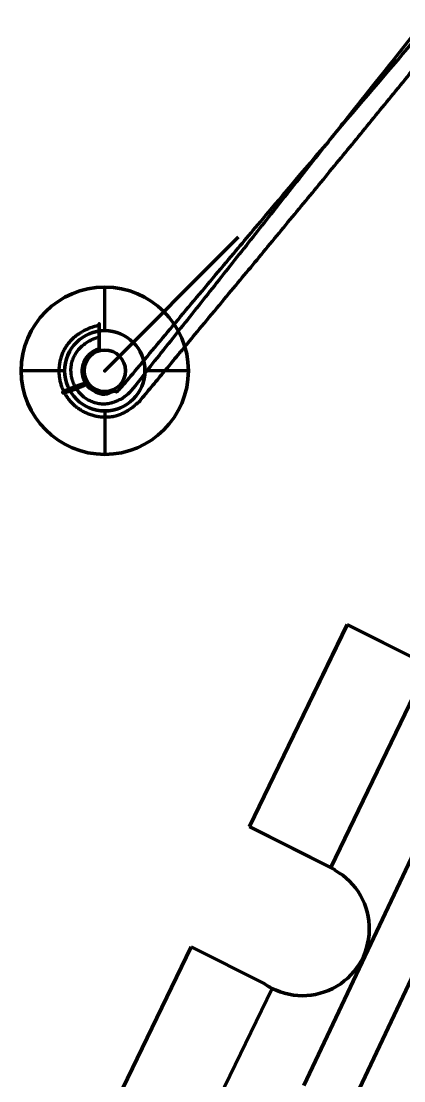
# Model space of a CAD drawing. Header units: inches. Extents: x -0.4 to 8, y -0.5 to 10.5.
# Drawn here: x 2.638 to 2.923, y 1.97 to 2.761 of the extents above; entities that cross this region are included whole.
import ezdxf

# ---------------------------------------------------------------- set-up
doc = ezdxf.new("R2010")
doc.units = ezdxf.units.IN
doc.header["$LTSCALE"] = 0.504853
doc.header["$MEASUREMENT"] = 0
for name, color, linetype in [('105', 7, 'Continuous'), ('2', 7, 'Continuous'), ('75', 7, 'Continuous'), ('80', 7, 'Continuous')]:
    doc.layers.add(name, color=color, linetype=linetype)

# ---------------------------------------------------------------- blocks, each defined once
blk = doc.blocks.new('1983')
at = {"color": 1, "linetype": 'Continuous', "lineweight": 211}
for p, q in [((0, 0.03), (0, 0.0625, 0.032)), ((0, 0.0625, 0.052), (0, 0.0625, 0.032)), ((0, 0.03, 0.168), (0, 0.03, 0.188)), ((0, 0.03), (0, 0.03, -0.094)), ((0, 0.03, 0.116), (0, 0.03, 0.136)), ((0, 0.0155, 0.136), (0, 0.0155, 0.168)), ((0, 0.0155, 0.052), (0, 0.0155, 0.116)), ((-0.03, 0), (-0.0625, 0, 0.032)), ((-0.0625, 0, 0.052), (-0.0625, 0, 0.032)), ((-0.03, 0, 0.168), (-0.03, 0, 0.188)), ((-0.03, 0), (-0.03, 0, -0.094)), ((-0.03, 0, 0.116), (-0.03, 0, 0.136)), ((-0.0155, 0, 0.136), (-0.0155, 0, 0.168)), ((-0.0155, 0, 0.052), (-0.0155, 0, 0.116)), ((0.0155, 0, 0.168), (0.0155, 0, 0.136)), ((0.0155, 0, 0.116), (0.0155, 0, 0.052)), ((0.03, 0, 0.188), (0.03, 0, 0.168)), ((0.03, 0, 0.136), (0.03, 0, 0.116)), ((0.03, 0), (0.03, 0, -0.094)), ((0.0625, 0, 0.032), (0.03, 0)), ((0.0625, 0, 0.052), (0.0625, 0, 0.032)), ((0, -0.0155, 0.136), (0, -0.0155, 0.168)), ((0, -0.0155, 0.052), (0, -0.0155, 0.116)), ((0, -0.03, 0.168), (0, -0.03, 0.188)), ((0, -0.03, -0.094), (0, -0.03)), ((0, -0.03), (0, -0.0625, 0.032)), ((0, -0.03, 0.116), (0, -0.03, 0.136)), ((0, -0.0625, 0.032), (0, -0.0625, 0.052))]:
    blk.add_line(p, q, dxfattribs=at)
for centre, radius in [((0, 0, 0.032), 0.0625), ((0, 0, 0.052), 0.0625), ((0, 0, 0.052), 0.0625), ((0, 0, 0.188), 0.03), ((0, 0), 0.03), ((0, 0), 0.03), ((0, 0, -0.094), 0.03), ((0, 0, 0.136), 0.03), ((0, 0, 0.168), 0.0155), ((0, 0, 0.116), 0.0155)]:
    blk.add_circle(centre, radius, dxfattribs=at)
at = {"color": 1, "linetype": 'Continuous', "lineweight": 211, "extrusion": (0, 0, -1)}
for centre, radius in [((0, 0, -0.032), 0.0625), ((0, 0, -0.032), 0.0625), ((0, 0, -0.116), 0.03), ((0, 0, -0.116), 0.03), ((0, 0, -0.136), 0.03), ((0, 0, -0.168), 0.03), ((0, 0, -0.168), 0.03), ((0, 0, 0.094), 0.03), ((0, 0), 0.03), ((0, 0, -0.188), 0.03), ((0, 0, -0.136), 0.0155), ((0, 0, -0.136), 0.0155), ((0, 0, -0.168), 0.0155), ((0, 0, -0.052), 0.0155), ((0, 0, -0.052), 0.0155), ((0, 0, -0.116), 0.0155)]:
    blk.add_circle(centre, radius, dxfattribs=at)
at = {"layer": '2', "color": 3, "linetype": 'Continuous', "lineweight": 211}
blk.add_line((0, 0, 0.04699), (0.1, 0.1, 0.14699), dxfattribs=at)
blk.add_point((0, 0, 0.04699), dxfattribs=at)
blk = doc.blocks.new('Q1')
at = {"color": 1, "linetype": 'Continuous', "lineweight": 211}
for p, q in [((0.416474, -0.249479, 0.0705), (0.231111, -0.641927, 0.0705)), ((0.416474, -0.249479, 0.0705), (0.231111, -0.641927, 0.0705)), ((0.231111, -0.641927, 0.1455), (0.416474, -0.249479, 0.1455)), ((0.231111, -0.641927, 0.1455), (0.416474, -0.249479, 0.1455)), ((0.231111, -0.641927, 0.1455), (0.416474, -0.249479, 0.1455)), ((0.416474, -0.249479, 0.0705), (0.231111, -0.641927, 0.0705))]:
    blk.add_line(p, q, dxfattribs=at)
at = {"color": 1, "linetype": 'Continuous', "lineweight": 211, "extrusion": (0, 0, -1)}
for centre in [(-0.1, -0.1, -0.1455), (-0.1, -0.1, -0.1455), (-0.1, -0.1, -0.1955)]:
    blk.add_circle(centre, 0.31, dxfattribs=at)
at = {"color": 1, "linetype": 'Continuous', "lineweight": 211}
blk.add_circle((0.1, -0.1, 0.1955), 0.31, dxfattribs=at)
blk = doc.blocks.new('33295')
at = {"color": 1, "linetype": 'Continuous', "lineweight": 211}
for p, q in [((0.474938, -0.338529, 0.068202), (0.570913, -0.140258, 0.068202)), ((0.570913, -0.140258, 0.068202), (0.474938, -0.338529, 0.068202)), ((0.570913, -0.140258, 0.52), (0.474938, -0.338529, 0.52)), ((0.474938, -0.338529, 0.52), (0.570913, -0.140258, 0.52)), ((0.535503, -0.369481, 0.068202), (0.618477, -0.198068, 0.068202)), ((0.618477, -0.198068, 0.52), (0.535503, -0.369481, 0.52)), ((0.535503, -0.369481, 0.52), (0.618477, -0.198068, 0.52)), ((0.618477, -0.198068, 0.068202), (0.535503, -0.369481, 0.068202)), ((0.612848, -0.2105), (0.535529, -0.369494)), ((0.612848, -0.2105, 0.068), (0.535529, -0.369494, 0.068)), ((0.535529, -0.369494, 0.068), (0.612848, -0.2105, 0.068)), ((0.535529, -0.369494), (0.612848, -0.2105)), ((0.474938, -0.338529, 0.52), (0.474938, -0.338529, 0.068202)), ((0.474938, -0.338529, 0.52), (0.474938, -0.338529, 0.068202)), ((0.422971, -0.342601, 0.068), (0.422971, -0.342601)), ((0.480919, -0.342114, 0.068202), (0.535503, -0.369481, 0.068202)), ((0.480919, -0.342114, 0.068202), (0.535503, -0.369481, 0.068202)), ((0.535503, -0.369481, 0.52), (0.480919, -0.342114, 0.52)), ((0.480919, -0.342114, 0.068202), (0.480919, -0.342114, 0.52)), ((0.535503, -0.369481, 0.52), (0.480919, -0.342114, 0.52)), ((0.480919, -0.342114, 0.52), (0.480919, -0.342114, 0.068202)), ((0.535529, -0.369494, 0.068), (0.480919, -0.342114, 0.068)), ((0.480919, -0.342114), (0.480919, -0.342114, 0.068)), ((0.480919, -0.342114), (0.535529, -0.369494)), ((0.535529, -0.369494, 0.068), (0.480919, -0.342114, 0.068)), ((0.480919, -0.342114, 0.068), (0.480919, -0.342114)), ((0.480919, -0.342114), (0.535529, -0.369494)), ((0.535503, -0.369481, 0.068202), (0.535503, -0.369481, 0.52)), ((0.535503, -0.369481, 0.068202), (0.535503, -0.369481, 0.52)), ((0.535529, -0.369494), (0.535529, -0.369494, 0.068)), ((0.535529, -0.369494), (0.535529, -0.369494, 0.068)), ((0.411785, -0.412422, 0.068), (0.411785, -0.412422)), ((0.427952, -0.426783, 0.068), (0.427703, -0.42721, 0.068)), ((0.427952, -0.426783, 0.068), (0.427703, -0.42721, 0.068)), ((0.427703, -0.42721), (0.427952, -0.426783)), ((0.427703, -0.42721), (0.427952, -0.426783)), ((0.427703, -0.42721, 0.068), (0.491827, -0.45936, 0.068)), ((0.427703, -0.42721, 0.068), (0.491827, -0.45936, 0.068)), ((0.427703, -0.42721), (0.427703, -0.42721, 0.068)), ((0.491827, -0.45936), (0.427703, -0.42721)), ((0.427703, -0.42721, 0.068), (0.427703, -0.42721)), ((0.491827, -0.45936), (0.427703, -0.42721)), ((0.427952, -0.426783), (0.427952, -0.426783, 0.068)), ((0.427952, -0.426783, 0.068), (0.427952, -0.426783)), ((0.358318, -0.579452, 0.068202), (0.43117, -0.428949, 0.068202)), ((0.43117, -0.428949, 0.068202), (0.358318, -0.579452, 0.068202)), ((0.43117, -0.428949, 0.52), (0.358318, -0.579452, 0.52)), ((0.358318, -0.579452, 0.52), (0.43117, -0.428949, 0.52)), ((0.491963, -0.459429, 0.068202), (0.43117, -0.428949, 0.068202)), ((0.491963, -0.459429, 0.068202), (0.43117, -0.428949, 0.068202)), ((0.43117, -0.428949, 0.068202), (0.43117, -0.428949, 0.52)), ((0.43117, -0.428949, 0.068202), (0.43117, -0.428949, 0.52)), ((0.43117, -0.428949, 0.52), (0.491963, -0.459429, 0.52)), ((0.43117, -0.428949, 0.52), (0.491963, -0.459429, 0.52)), ((0.491827, -0.45936), (0.418474, -0.610199)), ((0.491827, -0.45936, 0.068), (0.418474, -0.610199, 0.068)), ((0.418474, -0.610199, 0.068), (0.491827, -0.45936, 0.068)), ((0.418474, -0.610199), (0.491827, -0.45936)), ((0.418883, -0.610404, 0.068202), (0.491963, -0.459429, 0.068202)), ((0.491963, -0.459429, 0.068202), (0.418883, -0.610404, 0.068202)), ((0.491963, -0.459429, 0.52), (0.418883, -0.610404, 0.52)), ((0.418883, -0.610404, 0.52), (0.491963, -0.459429, 0.52)), ((0.491827, -0.45936, 0.068), (0.491827, -0.45936)), ((0.491827, -0.45936, 0.068), (0.491827, -0.45936)), ((0.491963, -0.459429, 0.52), (0.491963, -0.459429, 0.068202)), ((0.491963, -0.459429, 0.52), (0.491963, -0.459429, 0.068202)), ((0.418474, -0.610199, 0.068), (0.364798, -0.583287, 0.068)), ((0.418474, -0.610199, 0.068), (0.364798, -0.583287, 0.068)), ((0.364798, -0.583287, 0.068202), (0.418883, -0.610404, 0.068202)), ((0.364798, -0.583287, 0.068202), (0.418883, -0.610404, 0.068202)), ((0.364798, -0.583287), (0.418474, -0.610199)), ((0.418883, -0.610404, 0.52), (0.364798, -0.583287, 0.52)), ((0.418883, -0.610404, 0.52), (0.364798, -0.583287, 0.52)), ((0.364798, -0.583287), (0.418474, -0.610199)), ((0.418474, -0.610199), (0.418474, -0.610199, 0.068)), ((0.418474, -0.610199), (0.418474, -0.610199, 0.068)), ((0.418883, -0.610404, 0.068202), (0.418883, -0.610404, 0.52)), ((0.418883, -0.610404, 0.068202), (0.418883, -0.610404, 0.52))]:
    blk.add_line(p, q, dxfattribs=at)
at = {"color": 1, "linetype": 'Continuous', "lineweight": 211, "extrusion": (0, 1e-15, -1)}
blk.add_arc((-0.452288, -0.383105), 0.05, 299.124479, 124.93279, dxfattribs=at)
at = {"color": 1, "linetype": 'Continuous', "lineweight": 211}
for centre, start, end in [((0.452288, -0.383105, 0.068), 55.067402, 240.875714), ((0.452288, -0.383105, 0.068), 55.067402, 240.875714), ((0.452288, -0.383105), 55.06721, 240.875521), ((0.452288, -0.383105, 0.068202), 55.067755, 63.063512), ((0.452288, -0.383105, 0.068202), 55.067755, 63.063512), ((0.452288, -0.383105, 0.52), 55.067402, 63.06316), ((0.452288, -0.383105, 0.52), 55.067402, 63.06316)]:
    blk.add_arc(centre, 0.05, start, end, dxfattribs=at)
blk = doc.blocks.new('H69')
at = {"color": 1, "linetype": 'Continuous', "lineweight": 211}
for p, q in [((0.451286, -0.265922, 0.0705), (0.265923, -0.65837, 0.0705)), ((0.451286, -0.265922, 0.0705), (0.265923, -0.65837, 0.0705)), ((0.265923, -0.65837, 0.068), (0.451286, -0.265922, 0.068)), ((0.451286, -0.265922, 0.068), (0.265923, -0.65837, 0.068))]:
    blk.add_line(p, q, dxfattribs=at)
blk = doc.blocks.new('W1')
at = {"color": 1, "linetype": 'Continuous', "lineweight": 211}
for points, weights, knots in [([(0.51005, 0.221674, 0.13545), (0.483565, 0.23253, 0.135526), (0.491386, 0.21164, 0.135404), (0.48995, 0.204963, 0.135274), (0.489951, 0.201606, 0.135329), (0.489951, 0.199569, 0.135362), (0.489951, 0.195702, 0.136894), (0.489952, 0.192806, 0.139916), (0.489953, 0.192041, 0.141827), (0.489953, 0.190438, 0.145836), (0.489956, 0.189332, 0.154495), (0.489959, 0.190271, 0.163195), (0.489961, 0.191811, 0.167261), (0.489962, 0.192557, 0.169233), (0.489964, 0.195486, 0.172406), (0.489966, 0.199475, 0.174072), (0.489968, 0.201606, 0.174146), (0.489973, 0.209312, 0.174415), (0.489987, 0.224736, 0.174419), (0.490005, 0.240155, 0.174605), (0.490016, 0.247865, 0.174699), (0.490029, 0.257597, 0.174817), (0.490063, 0.27706, 0.175055), (0.490369, 0.296525, 0.175439), (0.490124, 0.306254, 0.175414), (0.489695, 0.323318, 0.17537), (0.476331, 0.355413, 0.174097), (0.452851, 0.377794, 0.167683), (0.439158, 0.389942, 0.164857), (0.423194, 0.404105, 0.161562), (0.379921, 0.406857, 0.167158), (0.34219, 0.387695, 0.167944), (0.327229, 0.371695, 0.168042), (0.276012, 0.308068, 0.148481), (0.172968, 0.178696, 0.109057), (0.070138, 0.04868, 0.070712), (0.019752, -0.014769, 0.052041), (0.015618, -0.019841, 0.052276), (-0.000531, -0.026673, 0.052122), (-0.016833, -0.020358, 0.052079), (-0.021296, -0.013402, 0.052057), (-0.025761, -0.006441, 0.052034), (-0.024639, 0.011183, 0.052007), (-0.012138, 0.023257, 0.052), (-0.004113, 0.025217, 0.052)], [1, 1, 1, 1, 1, 0.940953294411, 0.901588824018, 0.940953294411, 1, 0.978388961739, 0.963981602898, 0.978388961739, 1, 0.940956182248, 0.90159363708, 0.940956182248, 1, 1, 1, 1, 1, 1, 1, 1, 1, 0.939195576489, 0.898659294148, 0.939195576489, 1, 0.939195576489, 0.898659294148, 0.939195576489, 1, 1, 1, 1, 1, 0.856235334905, 0.760392224841, 0.856235334905, 1, 0.856235334905, 0.760392224841, 0.856235334905, 1], [0, 0, 0, 0.037037, 0.0740741, 0.1111111, 0.1111111, 0.1481481, 0.1851852, 0.2222222, 0.2222222, 0.2592593, 0.2962963, 0.3333333, 0.3333333, 0.3703704, 0.4074074, 0.4444444, 0.4444444, 0.4814815, 0.5185185, 0.5555556, 0.5555556, 0.5925926, 0.6296296, 0.6666667, 0.6666667, 0.6851852, 0.7037037, 0.7222222, 0.7222222, 0.7407407, 0.7592593, 0.7777778, 0.7777778, 0.8148148, 0.8518519, 0.8888889, 0.8888889, 0.9074074, 0.9259259, 0.9444444, 0.9444444, 0.962963, 0.9814815, 1, 1, 1]), ([(-0.004113, 0.016513, 0.067075), (-0.009256, 0.014839, 0.067112), (-0.01687, 0.006626, 0.067274), (-0.017336, -0.004796, 0.067448), (-0.014436, -0.009346, 0.067533), (-0.011539, -0.013893, 0.067617), (-0.000972, -0.01842, 0.067768), (0.010132, -0.014487, 0.06798), (0.013103, -0.011586, 0.067822), (0.067651, 0.053728, 0.08759), (0.172674, 0.177955, 0.126703), (0.278884, 0.302527, 0.164836), (0.332238, 0.365345, 0.183584), (0.344373, 0.379578, 0.183469), (0.377635, 0.399985, 0.183229), (0.41617, 0.410662, 0.181652), (0.4369, 0.405168, 0.174469), (0.459135, 0.399275, 0.166764), (0.488166, 0.364842, 0.164666), (0.502851, 0.326557, 0.164074), (0.503345, 0.306514, 0.164066), (0.503585, 0.296768, 0.164062), (0.503682, 0.27727, 0.164192), (0.503903, 0.257773, 0.164282), (0.504011, 0.248025, 0.16433), (0.504096, 0.240303, 0.164367), (0.504264, 0.224857, 0.164444), (0.504139, 0.209398, 0.164258), (0.504507, 0.20169, 0.164564), (0.504517, 0.201481, 0.164572), (0.50456, 0.201066, 0.164471), (0.504603, 0.200722, 0.164191), (0.504613, 0.200631, 0.163991), (0.50476, 0.199299, 0.161064), (0.504723, 0.198623, 0.154552), (0.504706, 0.19942, 0.148109), (0.504828, 0.200487, 0.145061), (0.504838, 0.200567, 0.144832), (0.504876, 0.200881, 0.144447), (0.504912, 0.201338, 0.144227), (0.504921, 0.201589, 0.144214), (0.505029, 0.204944, 0.144047), (0.504268, 0.211634, 0.142934), (0.508283, 0.232524, 0.149648), (0.494975, 0.221674, 0.126747)], [1, 0.856235334905, 0.760392224841, 0.856235334905, 1, 0.856235334905, 0.760392224841, 0.856235334905, 1, 1, 1, 1, 1, 0.939195576489, 0.898659294148, 0.939195576489, 1, 0.939195576489, 0.898659294148, 0.939195576489, 1, 1, 1, 1, 1, 1, 1, 1, 1, 0.940956182248, 0.90159363708, 0.940956182248, 1, 0.978388961739, 0.963981602898, 0.978388961739, 1, 0.940953294411, 0.901588824018, 0.940953294411, 1, 1, 1, 1, 1], [0, 0, 0, 0.0185185, 0.037037, 0.0555556, 0.0555556, 0.0740741, 0.0925926, 0.1111111, 0.1111111, 0.1481481, 0.1851852, 0.2222222, 0.2222222, 0.2407407, 0.2592593, 0.2777778, 0.2777778, 0.2962963, 0.3148148, 0.3333333, 0.3333333, 0.3703704, 0.4074074, 0.4444444, 0.4444444, 0.4814815, 0.5185185, 0.5555556, 0.5555556, 0.5925926, 0.6296296, 0.6666667, 0.6666667, 0.7037037, 0.7407407, 0.7777778, 0.7777778, 0.8148148, 0.8518519, 0.8888889, 0.8888889, 0.9259259, 0.962963, 1, 1, 1]), ([(-0.004113, 0.03392, 0.067075), (-0.014816, 0.031838, 0.067038), (-0.032098, 0.017136, 0.066868), (-0.035573, -0.005755, 0.066668), (-0.030686, -0.015512, 0.066561), (-0.025793, -0.025281, 0.066454), (-0.005196, -0.036112, 0.06626), (0.016574, -0.032152, 0.065815), (0.026395, -0.022273, 0.066286), (0.078255, 0.04001, 0.083597), (0.18399, 0.167867, 0.11764), (0.288324, 0.296022, 0.151588), (0.340546, 0.360625, 0.169025), (0.352165, 0.373086, 0.169242), (0.383537, 0.389836, 0.170264), (0.417943, 0.390117, 0.176992), (0.436946, 0.389168, 0.181325), (0.456618, 0.388186, 0.185811), (0.489263, 0.364547, 0.181888), (0.506032, 0.326507, 0.181187), (0.506531, 0.305994, 0.181171), (0.506767, 0.296282, 0.181163), (0.506255, 0.27685, 0.181404), (0.506068, 0.25742, 0.181552), (0.505974, 0.247705, 0.181623), (0.505899, 0.240008, 0.181679), (0.505749, 0.224615, 0.181787), (0.50558, 0.209219, 0.182109), (0.505526, 0.201523, 0.18194), (0.505499, 0.197825, 0.18186), (0.505475, 0.190849, 0.178999), (0.505446, 0.185675, 0.173483), (0.505426, 0.184324, 0.170026), (0.505396, 0.182393, 0.165085), (0.505321, 0.181098, 0.154454), (0.505247, 0.182314, 0.143799), (0.505219, 0.184236, 0.138837), (0.5052, 0.185586, 0.13535), (0.505173, 0.190816, 0.129786), (0.505148, 0.197874, 0.12691), (0.505129, 0.201623, 0.126808), (0.505111, 0.204975, 0.126718), (0.504347, 0.211647, 0.128013), (0.508151, 0.232535, 0.121182), (0.494975, 0.221674, 0.144154)], [1, 0.856235334905, 0.760392224841, 0.856235334905, 1, 0.856235334905, 0.760392224841, 0.856235334905, 1, 1, 1, 1, 1, 0.939195576489, 0.898659294148, 0.939195576489, 1, 0.939195576489, 0.898659294148, 0.939195576489, 1, 1, 1, 1, 1, 1, 1, 1, 1, 0.940956182248, 0.90159363708, 0.940956182248, 1, 0.978388961739, 0.963981602898, 0.978388961739, 1, 0.940953294411, 0.901588824018, 0.940953294411, 1, 1, 1, 1, 1], [0, 0, 0, 0.0185185, 0.037037, 0.0555556, 0.0555556, 0.0740741, 0.0925926, 0.1111111, 0.1111111, 0.1481481, 0.1851852, 0.2222222, 0.2222222, 0.2407407, 0.2592593, 0.2777778, 0.2777778, 0.2962963, 0.3148148, 0.3333333, 0.3333333, 0.3703704, 0.4074074, 0.4444444, 0.4444444, 0.4814815, 0.5185185, 0.5555556, 0.5555556, 0.5925926, 0.6296296, 0.6666667, 0.6666667, 0.7037037, 0.7407407, 0.7777778, 0.7777778, 0.8148148, 0.8518519, 0.8888889, 0.8888889, 0.9259259, 0.962963, 1, 1, 1]), ([(-0.004113, 0.025217, 0.052), (-0.004113, 0.021735, 0.052), (-0.004113, 0.015844, 0.056638), (-0.004113, 0.014772, 0.06406), (-0.004113, 0.016513, 0.067075), (-0.004113, 0.018254, 0.07009), (-0.004113, 0.025217, 0.072873), (-0.004113, 0.03218, 0.07009), (-0.004113, 0.03392, 0.067075), (-0.004113, 0.035661, 0.06406), (-0.004113, 0.03459, 0.056638), (-0.004113, 0.028698, 0.052), (-0.004113, 0.025217, 0.052)], [1, 0.833333333333, 0.722222222222, 0.833333333333, 1, 0.833333333333, 0.722222222222, 0.833333333333, 1, 0.833333333333, 0.722222222222, 0.833333333333, 1], [0, 0, 0, 0.1111111, 0.2222222, 0.3333333, 0.3333333, 0.4444444, 0.5555556, 0.6666667, 0.6666667, 0.7777778, 0.8888889, 1, 1, 1]), ([(-0.004113, 0.025217, 0.052), (-0.004113, 0.021735, 0.052), (-0.004113, 0.015844, 0.056638), (-0.004113, 0.014772, 0.06406), (-0.004113, 0.016513, 0.067075), (-0.004113, 0.018254, 0.07009), (-0.004113, 0.025217, 0.072873), (-0.004113, 0.03218, 0.07009), (-0.004113, 0.03392, 0.067075), (-0.004113, 0.035661, 0.06406), (-0.004113, 0.03459, 0.056638), (-0.004113, 0.028698, 0.052), (-0.004113, 0.025217, 0.052)], [1, 0.833333333333, 0.722222222222, 0.833333333333, 1, 0.833333333333, 0.722222222222, 0.833333333333, 1, 0.833333333333, 0.722222222222, 0.833333333333, 1], [0, 0, 0, 0.1111111, 0.2222222, 0.3333333, 0.3333333, 0.4444444, 0.5555556, 0.6666667, 0.6666667, 0.7777778, 0.8888889, 1, 1, 1]), ([(-0.021296, -0.013402, 0.052057), (-0.024735, -0.014708, 0.051851), (-0.030409, -0.016412, 0.056164), (-0.032138, -0.016371, 0.063285), (-0.030686, -0.015512, 0.066561), (-0.029234, -0.014653, 0.069837), (-0.023045, -0.012057, 0.072779), (-0.016424, -0.009793, 0.070603), (-0.014436, -0.009346, 0.067533), (-0.012449, -0.0089, 0.064462), (-0.012963, -0.009792, 0.057207), (-0.017856, -0.012097, 0.052262), (-0.021296, -0.013402, 0.052057)], [1, 0.8625, 0.7125, 0.8625, 1, 0.8625, 0.7125, 0.8625, 1, 0.8625, 0.7125, 0.8625, 1], [0, 0, 0, 0.1111111, 0.2222222, 0.3333333, 0.3333333, 0.4444444, 0.5555556, 0.6666667, 0.6666667, 0.7777778, 0.8888889, 1, 1, 1])]:
    blk.add_rational_spline(points, weights, degree=2, knots=knots, dxfattribs=at)

msp = doc.modelspace()

# ---------------------------------------------------------------- block references
at = {"layer": '105', "color": 8, "linetype": 'Continuous', "lineweight": 211, "rotation": 180}
msp.add_blockref('Q1', (3.3, 1.7), dxfattribs=at)
at = {"layer": '75', "color": 8, "linetype": 'Continuous', "lineweight": 211}
for name in ['W1', '1983']:
    msp.add_blockref(name, (2.7, 2.5), dxfattribs=at)
at = {"layer": '80', "color": 8, "linetype": 'Continuous', "lineweight": 211, "rotation": 180}
for name in ['33295', 'H69']:
    msp.add_blockref(name, (3.3, 1.7), dxfattribs=at)

doc.saveas('drawing.dxf')
